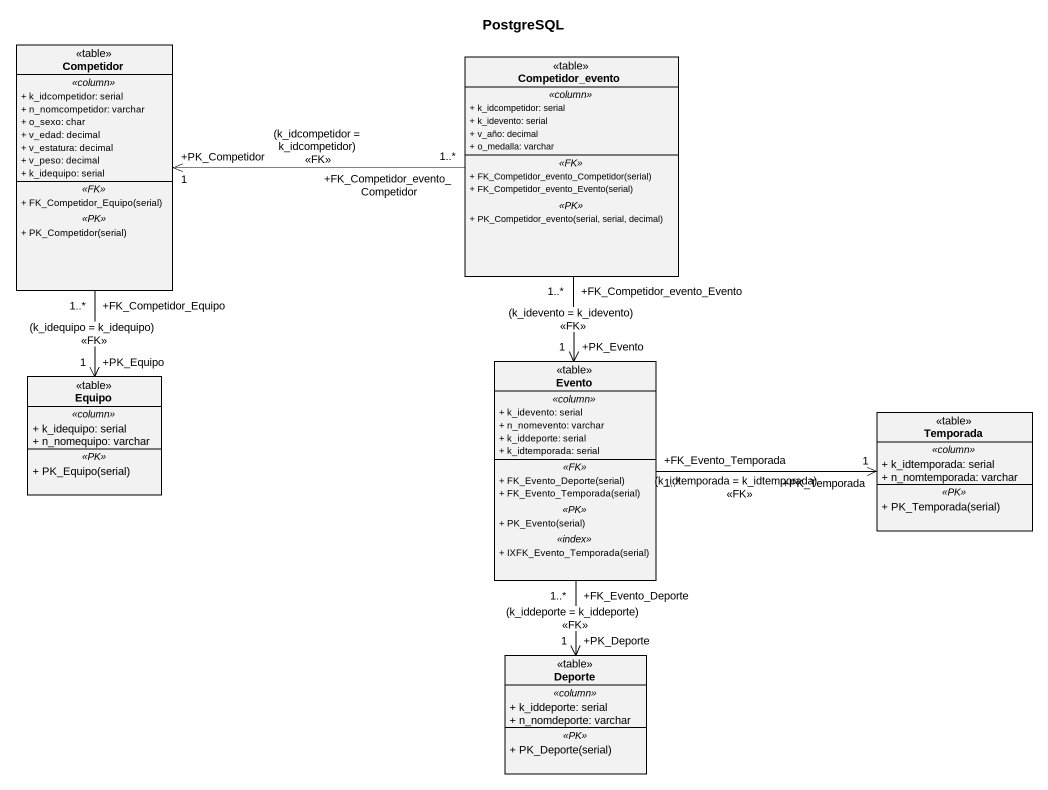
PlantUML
@startuml
title PostgreSQL
hide circle
hide empty members
skinparam classAttributeIconSize 0
class Competidor <<table>> {
  .. <<column>> ..
  + k_idcompetidor: serial
  + n_nomcompetidor: varchar
  + o_sexo: char
  + v_edad: decimal
  + v_estatura: decimal
  + v_peso: decimal
  + k_idequipo: serial
  .. <<FK>> ..
  + FK_Competidor_Equipo(serial)
  .. <<PK>> ..
  + PK_Competidor(serial)
}
class Competidor_evento <<table>> {
  .. <<column>> ..
  + k_idcompetidor: serial
  + k_idevento: serial
  + v_año: decimal
  + o_medalla: varchar
  .. <<FK>> ..
  + FK_Competidor_evento_Competidor(serial)
  + FK_Competidor_evento_Evento(serial)
  .. <<PK>> ..
  + PK_Competidor_evento(serial, serial, decimal)
}
class Evento <<table>> {
  .. <<column>> ..
  + k_idevento: serial
  + n_nomevento: varchar
  + k_iddeporte: serial
  + k_idtemporada: serial
  .. <<FK>> ..
  + FK_Evento_Deporte(serial)
  + FK_Evento_Temporada(serial)
  .. <<PK>> ..
  + PK_Evento(serial)
  .. <<index>> ..
  + IXFK_Evento_Temporada(serial)
}
class Equipo <<table>> {
  .. <<column>> ..
  + k_idequipo: serial
  + n_nomequipo: varchar
  .. <<PK>> ..
  + PK_Equipo(serial)
}
class Temporada <<table>> {
  .. <<column>> ..
  + k_idtemporada: serial
  + n_nomtemporada: varchar
  .. <<PK>> ..
  + PK_Temporada(serial)
}
class Deporte <<table>> {
  .. <<column>> ..
  + k_iddeporte: serial
  + n_nomdeporte: varchar
  .. <<PK>> ..
  + PK_Deporte(serial)
}
Competidor "+FK_Competidor_Equipo\n1..*" --> "+PK_Equipo\n1" Equipo : (k_idequipo = k_idequipo)\n<<FK>>
Competidor_evento "+FK_Competidor_evento_Competidor\n1..*" -left-> "+PK_Competidor\n1" Competidor : (k_idcompetidor = k_idcompetidor)\n<<FK>>
Competidor_evento "+FK_Competidor_evento_Evento\n1..*" --> "+PK_Evento\n1" Evento : (k_idevento = k_idevento)\n<<FK>>
Evento "+FK_Evento_Temporada\n1..*" -right-> "+PK_Temporada\n1" Temporada : (k_idtemporada = k_idtemporada)\n<<FK>>
Evento "+FK_Evento_Deporte\n1..*" --> "+PK_Deporte\n1" Deporte : (k_iddeporte = k_iddeporte)\n<<FK>>
@enduml
